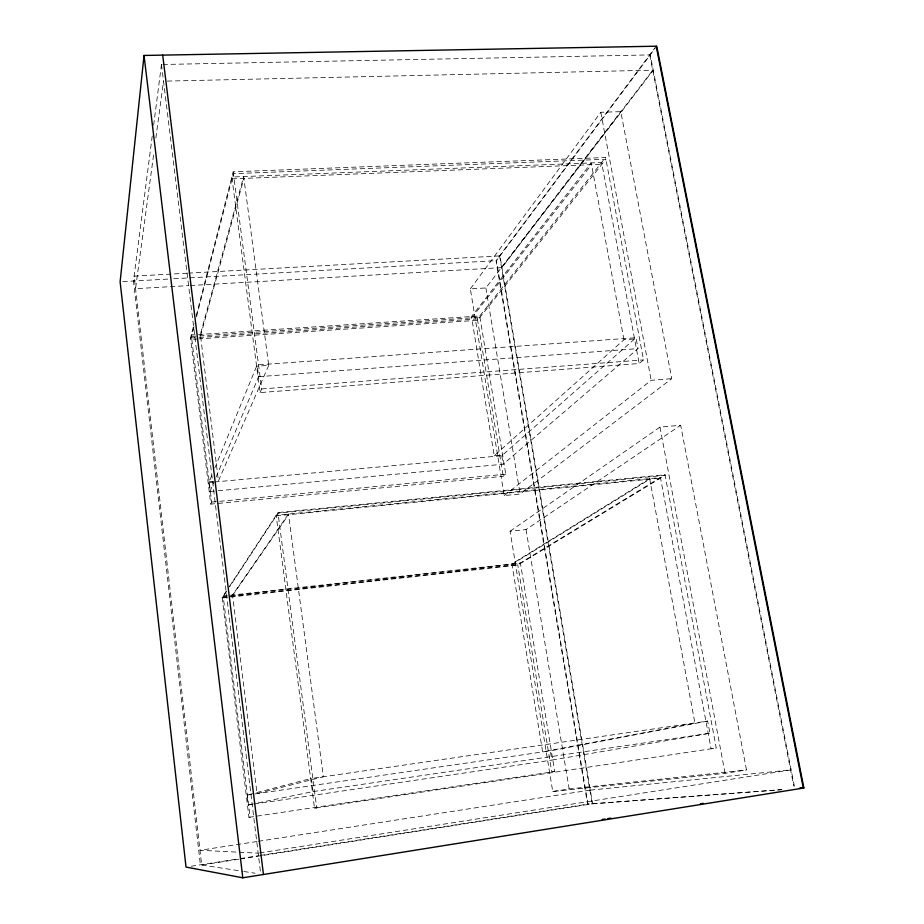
<?xml version="1.0" encoding="UTF-8"?>
<svg xmlns="http://www.w3.org/2000/svg" width="924" height="924" viewBox="0 0 924 924"><rect width="100%" height="100%" fill="white"/><g stroke="black" fill="none" stroke-linecap="round" stroke-linejoin="round"><path stroke-width="0.69" stroke-dasharray="4.62 3.46" d="M152.241 136.001L133.483 281.023L200.369 864.818L242.458 871.274M153.638 125.167L161.769 62.255M153.569 155.082L135.551 288.669L188.866 285.608M155.867 138.023L163.525 81.173M210.764 504.123L211.677 502.067L191.28 335.008L479.729 315.985L505.774 474.185L503.222 476.299L210.764 504.123L190.506 337.999L194.144 323.827M196.304 315.431L233.171 171.806L605.601 157.53L643.52 359.898L639.154 363.513L260.071 392.584L231.832 177.027L601.639 162.52L639.154 363.513M193.971 326.68L190.679 339.431L197.852 338.958M196.477 316.92L233.414 173.666L605.925 159.263L477.604 320.293L199.284 338.854M200.543 335.839L243.89 178.401M214.299 491.083L209.991 491.487L208.893 482.501L212.693 473.25M214.853 467.971L257.138 364.945L636.001 337.722L638.045 348.625L503.164 464.229L215.742 490.956M209.991 491.487L213.906 482.247M216.147 476.969L258.674 376.669L257.138 364.945M268.722 365.35L218.445 480.919L200.358 334.407L243.647 176.565L268.722 365.35L256.618 366.216M260.071 392.584L261.688 388.935L233.171 171.806M248.949 817.313L554.723 771.517L520.397 562.993L223.146 596.026L250.138 817.151L248.949 817.313L222.153 597.539L226.311 591.21M229.475 586.394L277.928 512.577L665.049 474.751L716.25 748.013L314.53 808.211L276.149 515.28L660.441 477.558L711.064 748.763L716.25 748.013M226.368 591.683L222.21 598.001L517.798 565.061L665.153 475.317L278.008 513.19L229.533 586.867M232.582 595.449L288.554 514.68M470.351 288.889L600.808 112.266L620.789 111.665L671.771 378.655L520.131 494.005L504.227 495.576L470.351 288.889L485.874 287.942L620.789 111.665M656.213 46.212L496.038 260.66L587.56 804.157L781.404 789.72M781.947 789.627L587.976 804.088L496.431 260.637L655.104 48.371M501.559 267.637L652.725 70.189M471.714 317.891L591.545 164.657M199.11 337.433L477.385 318.942L605.601 157.53M623.954 339.743L591.221 162.936L471.494 316.528L494.236 455.751L623.954 339.743L634.569 338.981M214.634 481.97L501.767 455.728L636.001 337.722M504.227 495.576L651.189 380.307L671.771 378.655M510.083 531.242L659.99 427.096L680.676 425.259L746.511 769.981L725.063 773.307L552.737 791.487L510.083 531.242L526.045 529.567L680.676 425.259M511.988 564.379L649.768 479.186M222.153 597.539L517.729 564.622L665.049 474.751M252.518 804.273L248.244 804.908L247.043 795.09L311.365 778.412L313.086 791.579L253.881 803.741M248.244 804.908L252.471 804.03M707.657 721.09L550.311 750.842L551.836 760.082L709.932 733.252L707.657 721.09L310.649 778.597M259.586 852.944L791.163 769.888L589.882 790.17M191.245 866.25L238.808 858.8M240.228 858.581L258.732 855.682M260.164 855.451L587.976 804.088M238.738 859.216L201.686 865.026L134.119 276.137L187.353 273.192M240.171 858.997L592.607 803.741L499.976 255.89L188.796 273.111M256.918 841.51L200 850.288L258.166 853.164M258.339 841.29L590.297 790.112M552.737 791.487L569.161 788.969L746.511 769.981M253.938 804.065L551.836 760.082M247.043 795.09L551.293 750.658M313.086 791.579L709.932 733.252M554.723 771.517L551.778 771.944L517.729 564.622M314.53 808.211L316.713 807.911L277.928 512.577M223.204 596.5L520.466 563.432M276.23 515.892L660.544 478.124M211.677 502.067L505.774 474.185M208.893 482.501L213.201 482.109M209.194 481.774L215.8 481.161M494.236 455.751L502.61 454.989M261.688 388.935L643.52 359.898M258.674 376.669L638.045 348.625M191.453 336.44L479.949 317.348M190.506 337.999L197.678 337.526M122.8 281.624L168.018 279.083M173.77 278.759L496.431 260.637M190.309 285.528L501.951 267.613L653.233 70.178L164.969 81.139M232.063 178.863L601.951 164.241M162.924 64.472L650.23 54.909L794.582 787.248M243.821 871.482L255.105 873.215M649.711 54.909L793.774 786.07M600.808 112.266L651.189 380.307M659.99 427.096L725.063 773.307M499.584 255.913L592.192 803.811M485.874 287.942L520.131 494.005M526.045 529.567L569.161 788.969M501.767 455.728L503.164 464.229M477.385 318.942L503.222 476.299M161.481 64.495L260.73 874.081M288.473 514.067L232.525 594.987L257.045 793.589L323.365 776.761L288.473 514.067M649.653 478.62L511.919 563.94L542.642 751.917L694.894 723.007L649.653 478.62"/><path stroke-width="1.39" d="M144.04 55.452L120.12 281.774L186.024 867.07L242.804 877.8L803.88 787.987L656.733 46.2L144.04 55.452L242.804 877.8M602.217 819.472L605.058 819.022M607.911 818.56L610.752 818.11M700.392 803.776L703.233 803.314M800.011 788.276L803.88 787.987M799.456 788.368L803.314 788.08L656.213 46.212M162.693 55.105L263.444 874.497"/></g></svg>
